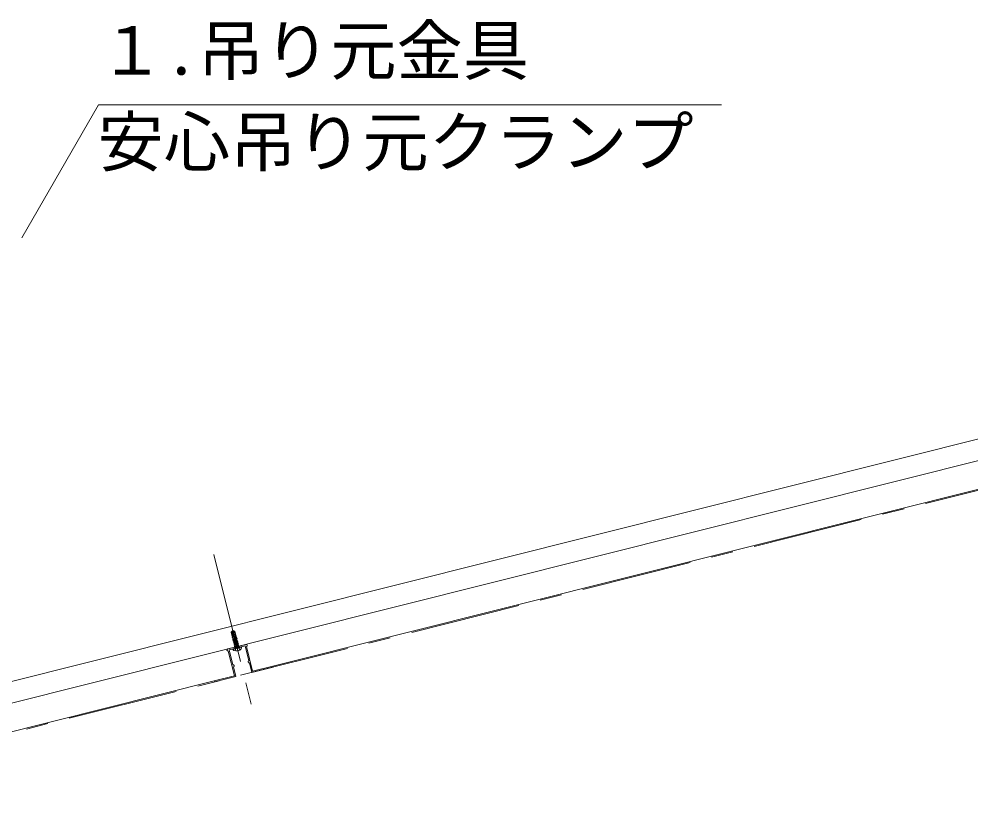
# Model space of a CAD drawing. Units: millimetres on the paper, enlarged 5 times, with parts at other scales. Extents: x -1379 to 1379, y -984 to 973.
# Drawn here: x -1246.4 to -1030.8, y -780.3 to -601.5 of the extents above; entities that cross this region are included whole.
import ezdxf
from ezdxf.enums import TextEntityAlignment as Align

# ---------------------------------------------------------------- set-up
doc = ezdxf.new("R2010")
doc.units = ezdxf.units.MM
doc.header["$LTSCALE"] = 5
doc.linetypes.add('CHAIN1', pattern=[8, 5, -1, 1, -1])
doc.linetypes.add('LONG_DASHED1', pattern=[7, 6, -1])
for name, color, linetype, lineweight in [('2-0_中心線', 3, 'Continuous', 18), ('2-1_中線', 7, 'Continuous', 18), ('2-2_太線１', 3, 'Continuous', 18), ('2-5_寸法', 4, 'Continuous', 9), ('2-6_文字', 7, 'Continuous', 18)]:
    doc.layers.add(name, color=color, linetype=linetype, lineweight=lineweight)
doc.styles.add('ＭＳ ゴシック', font='')
doc.styles.get('ＭＳ ゴシック').set_extended_font_data('MS Gothic')

msp = doc.modelspace()

# ---------------------------------------------------------------- linework, layer by layer
at = {"layer": '2-0_中心線', "color": 4, "linetype": 'CHAIN1', "lineweight": 9}
for p, q in [((-822.843, -656.545), (-1316.094, -780.271)), ((-1202.348, -722.828), (-1192.628, -761.576))]:
    msp.add_line(p, q, dxfattribs=at)
at = {"layer": '2-1_中線'}
for p, q in [((-822.843, -649.844), (-1308.699, -771.715)), ((-1188.917, -748.112), (-977.468, -695.073)), ((-1195.045, -743.206), (-1199.167, -744.24)), ((-1195.227, -743.509), (-1198.864, -744.422)), ((-1195.227, -743.509), (-1194.375, -746.904)), ((-1194.923, -743.691), (-1193.524, -749.268)), ((-1199.046, -744.725), (-1197.647, -750.302)), ((-1198.864, -744.422), (-1198.013, -747.816)), ((-1197.891, -748.301), (-1197.343, -750.484)), ((-1194.254, -747.389), (-1193.706, -749.571)), ((-1298.926, -775.707), (-1202.254, -751.458))]:
    msp.add_line(p, q, dxfattribs=at)
for points in [[(-1193.524, -749.268), (-1188.917, -748.112), (-1188.856, -748.355), (-1193.706, -749.571)], [(-1197.647, -750.302), (-1202.254, -751.458), (-1202.193, -751.7), (-1197.343, -750.484)]]:
    msp.add_lwpolyline(points, dxfattribs=at)
for centre, start, end in [((-1194.984, -743.448), 284.08137, 104.08137), ((-1199.107, -744.482), 104.08137, 284.08137), ((-1197.952, -748.059), 284.08137, 104.08137), ((-1194.314, -747.147), 104.08137, 284.08137)]:
    msp.add_arc(centre, 0.25, start, end, dxfattribs=at)
at = {"layer": '2-2_太線１'}
for p, q in [((-822.843, -644.947), (-1309.855, -767.107)), ((-1198.101, -740.127), (-1198.369, -740.436)), ((-1198.127, -741.401), (-1198.369, -740.436)), ((-1198.232, -740.469), (-1198.369, -740.436)), ((-1198.01, -740.212), (-1198.232, -740.469)), ((-1198.232, -740.469), (-1197.975, -741.492)), ((-1198.135, -741.673), (-1197.941, -741.591)), ((-1198.135, -741.673), (-1198.133, -741.606)), ((-1198.135, -741.673), (-1197.997, -741.713)), ((-1198.133, -741.606), (-1197.964, -741.518)), ((-1198.133, -741.606), (-1198.045, -741.521)), ((-1198.127, -741.401), (-1198.058, -741.384)), ((-1198.121, -740.602), (-1198.01, -740.212)), ((-1198.121, -740.602), (-1197.902, -741.474)), ((-1198.019, -740.086), (-1198.101, -740.127)), ((-1198.101, -740.127), (-1198.01, -740.212)), ((-1198.084, -741.983), (-1197.96, -741.862)), ((-1198.084, -741.983), (-1197.851, -741.881)), ((-1198.045, -741.521), (-1198.078, -741.389)), ((-1198.078, -742.007), (-1197.844, -741.905)), ((-1198.058, -741.384), (-1198.02, -741.507)), ((-1198.02, -741.507), (-1198.045, -741.521)), ((-1197.639, -741.408), (-1198.021, -741.504)), ((-1197.964, -741.518), (-1198.02, -741.507)), ((-1198.01, -740.212), (-1198.019, -740.086)), ((-1197.968, -740.187), (-1198.019, -740.086)), ((-1197.997, -741.713), (-1197.962, -741.695)), ((-1197.96, -741.862), (-1197.997, -741.713)), ((-1197.945, -740.429), (-1197.966, -740.501)), ((-1197.966, -740.501), (-1197.646, -741.778)), ((-1197.964, -741.518), (-1197.941, -741.591)), ((-1197.962, -741.695), (-1197.941, -741.591)), ((-1197.962, -741.695), (-1197.916, -741.84)), ((-1197.916, -741.84), (-1197.96, -741.862)), ((-1197.851, -741.881), (-1197.916, -741.84)), ((-1197.189, -741.851), (-1197.874, -742.204)), ((-1197.858, -742.027), (-1197.844, -741.905)), ((-1197.851, -741.881), (-1197.844, -741.905)), ((-1197.768, -740.358), (-1197.788, -740.35)), ((-1197.637, -741.279), (-1197.65, -742.002)), ((-1197.648, -741.919), (-1197.227, -741.701)), ((-1197.648, -741.919), (-1197.596, -741.797)), ((-1197.275, -741.509), (-1197.644, -741.7)), ((-1197.596, -741.77), (-1197.644, -741.7)), ((-1197.641, -741.529), (-1197.313, -741.359)), ((-1197.641, -741.529), (-1197.59, -741.441)), ((-1197.637, -741.279), (-1197.302, -741.195)), ((-1197.52, -741.249), (-1197.637, -741.31)), ((-1197.588, -741.325), (-1197.637, -741.31)), ((-1197.627, -740.517), (-1197.448, -741.231)), ((-1197.596, -741.797), (-1197.102, -741.581)), ((-1197.596, -741.769), (-1197.596, -741.797)), ((-1197.591, -740.3), (-1197.545, -740.229)), ((-1197.59, -741.441), (-1197.245, -741.294)), ((-1197.588, -741.325), (-1197.59, -741.441)), ((-1197.588, -741.325), (-1197.366, -741.211)), ((-1197.302, -741.195), (-1197.545, -740.229)), ((-1197.245, -741.294), (-1197.313, -741.359)), ((-1197.275, -741.509), (-1197.313, -741.359)), ((-1197.245, -741.294), (-1197.302, -741.195)), ((-1197.102, -741.581), (-1197.227, -741.701)), ((-1197.189, -741.851), (-1197.227, -741.701)), ((-1197.102, -741.581), (-1197.108, -741.557)), ((-1197.017, -741.923), (-1197.023, -741.898)), ((-1198.078, -742.007), (-1198.084, -741.983)), ((-1198.078, -742.007), (-1197.911, -742.055)), ((-1197.998, -742.325), (-1197.874, -742.204)), ((-1197.992, -742.349), (-1197.998, -742.325)), ((-1197.992, -742.349), (-1197.017, -741.923)), ((-1197.992, -742.349), (-1197.826, -742.397)), ((-1196.045, -743.843), (-1197.985, -744.33)), ((-1197.912, -742.667), (-1197.788, -742.546)), ((-1197.906, -742.691), (-1197.912, -742.667)), ((-1197.911, -742.055), (-1197.858, -742.027)), ((-1197.874, -742.204), (-1197.911, -742.055)), ((-1197.906, -742.691), (-1196.931, -742.265)), ((-1197.906, -742.691), (-1197.74, -742.739)), ((-1196.197, -743.753), (-1197.894, -744.178)), ((-1197.858, -742.027), (-1197.84, -742.086)), ((-1197.826, -742.397), (-1197.141, -742.043)), ((-1197.788, -742.546), (-1197.826, -742.397)), ((-1197.817, -742.999), (-1197.702, -742.888)), ((-1197.795, -743.04), (-1197.817, -742.999)), ((-1197.795, -743.04), (-1196.845, -742.607)), ((-1197.795, -743.04), (-1197.667, -743.077)), ((-1197.103, -742.193), (-1197.788, -742.546)), ((-1197.74, -742.739), (-1197.055, -742.385)), ((-1197.702, -742.888), (-1197.74, -742.739)), ((-1197.731, -743.341), (-1197.616, -743.23)), ((-1197.709, -743.382), (-1197.731, -743.341)), ((-1197.709, -743.382), (-1196.759, -742.948)), ((-1197.709, -743.382), (-1197.581, -743.419)), ((-1197.018, -742.535), (-1197.702, -742.888)), ((-1197.667, -743.077), (-1196.969, -742.727)), ((-1197.616, -743.23), (-1197.656, -743.074)), ((-1197.644, -743.688), (-1197.529, -743.577)), ((-1197.622, -743.729), (-1197.644, -743.688)), ((-1197.622, -743.729), (-1196.672, -743.295)), ((-1197.622, -743.729), (-1197.494, -743.766)), ((-1196.932, -742.877), (-1197.616, -743.23)), ((-1197.581, -743.419), (-1196.884, -743.069)), ((-1197.529, -743.577), (-1197.57, -743.416)), ((-1197.555, -744.093), (-1197.497, -743.997)), ((-1196.845, -743.224), (-1197.529, -743.577)), ((-1197.523, -743.879), (-1196.596, -743.646)), ((-1197.523, -743.879), (-1197.497, -743.997)), ((-1197.497, -743.997), (-1196.632, -743.78)), ((-1197.494, -743.766), (-1196.797, -743.416)), ((-1197.458, -743.863), (-1197.483, -743.763)), ((-1196.759, -743.566), (-1197.218, -743.803)), ((-1197.017, -741.923), (-1197.141, -742.043)), ((-1197.103, -742.193), (-1197.141, -742.043)), ((-1196.931, -742.265), (-1197.055, -742.385)), ((-1197.018, -742.535), (-1197.055, -742.385)), ((-1196.845, -742.607), (-1196.969, -742.727)), ((-1196.931, -742.265), (-1196.937, -742.24)), ((-1196.759, -742.948), (-1196.884, -743.069)), ((-1196.845, -742.607), (-1196.851, -742.582)), ((-1196.672, -743.295), (-1196.797, -743.416)), ((-1196.773, -743.691), (-1196.593, -743.613)), ((-1196.759, -742.948), (-1196.765, -742.924)), ((-1196.593, -743.613), (-1196.759, -743.566)), ((-1196.672, -743.295), (-1196.678, -743.271)), ((-1196.665, -743.664), (-1196.632, -743.78)), ((-1196.536, -743.838), (-1196.632, -743.78)), ((-1196.62, -743.652), (-1196.586, -743.637)), ((-1196.586, -743.637), (-1196.596, -743.646)), ((-1196.586, -743.637), (-1196.593, -743.613)), ((-1196.045, -743.843), (-1196.027, -743.916)), ((-1197.985, -744.33), (-1197.967, -744.403))]:
    msp.add_line(p, q, dxfattribs=at)
at = {"layer": '2-2_太線１', "linetype": 'LONG_DASHED1'}
for p, q in [((-1197.458, -744.682), (-1197.319, -744.05)), ((-1197.079, -743.833), (-1197.319, -744.05)), ((-1197.079, -743.833), (-1196.764, -743.911)), ((-1196.343, -744.403), (-1196.764, -743.911))]:
    msp.add_line(p, q, dxfattribs=at)
at = {"layer": '2-2_太線１'}
for points in [[(-1197.545, -740.229), (-1197.926, -740.083), (-1198.019, -740.086)], [(-1197.998, -742.325), (-1197.023, -741.898), (-1197.189, -741.851)], [(-1197.596, -741.77), (-1197.108, -741.557), (-1197.275, -741.509)], [(-1197.912, -742.667), (-1196.937, -742.24), (-1197.103, -742.193)], [(-1197.817, -742.999), (-1196.851, -742.582), (-1197.018, -742.535)], [(-1197.731, -743.341), (-1196.765, -742.924), (-1196.932, -742.877)], [(-1197.644, -743.688), (-1196.678, -743.271), (-1196.845, -743.224)], [(-1196.92, -742.88), (-1196.968, -742.732), (-1196.969, -742.727)], [(-1196.834, -743.222), (-1196.882, -743.074), (-1196.884, -743.069)], [(-1196.747, -743.569), (-1196.795, -743.421), (-1196.797, -743.416)]]:
    msp.add_lwpolyline(points, dxfattribs=at)
for centre, radius, start, end in [((-1198.269, -740.337), 0.336, 344.08135, 26.58137), ((-1197.668, -740.036), 0.336, 206.58137, 249.08137), ((-1197.83, -740.462), 0.12, 69.08135, 164.08135), ((-1197.715, -740.219), 0.148, 249.08137, 326.92702), ((-1197.85, -740.573), 0.23, 14.08137, 69.08135), ((-1197.361, -740.45), 0.275, 146.92702, 194.08137), ((-1197.808, -741.901), 0.188, 260.16062, 327.62597), ((-1196.166, -743.874), 0.125, 14.08137, 104.08137), ((-1196.318, -743.989), 0.3, 315.97214, 14.08137), ((-1197.864, -744.3), 0.125, 104.08137, 194.08137), ((-1197.676, -744.33), 0.3, 194.08137, 252.19057), ((-1197.27, -743.068), 1.625, 252.19057, 315.97214)]:
    msp.add_arc(centre, radius, start, end, dxfattribs=at)
at = {"layer": '2-5_寸法'}
for p, q in [((-1245.808, -651.064), (-1228.426, -620.957)), ((-1228.426, -620.957), (-1087.28, -620.957))]:
    msp.add_line(p, q, dxfattribs=at)

# ---------------------------------------------------------------- texts
at = {"layer": '2-6_文字', "style": 'ＭＳ ゴシック'}
for s, p in [('１.吊り元金具', (-1228.426, -617.421)), ('安心吊り元クランプ', (-1228.657, -638.132))]:
    msp.add_text(s, height=11, dxfattribs=at).set_placement(p, align=Align.BOTTOM_LEFT)

doc.saveas('drawing.dxf')
